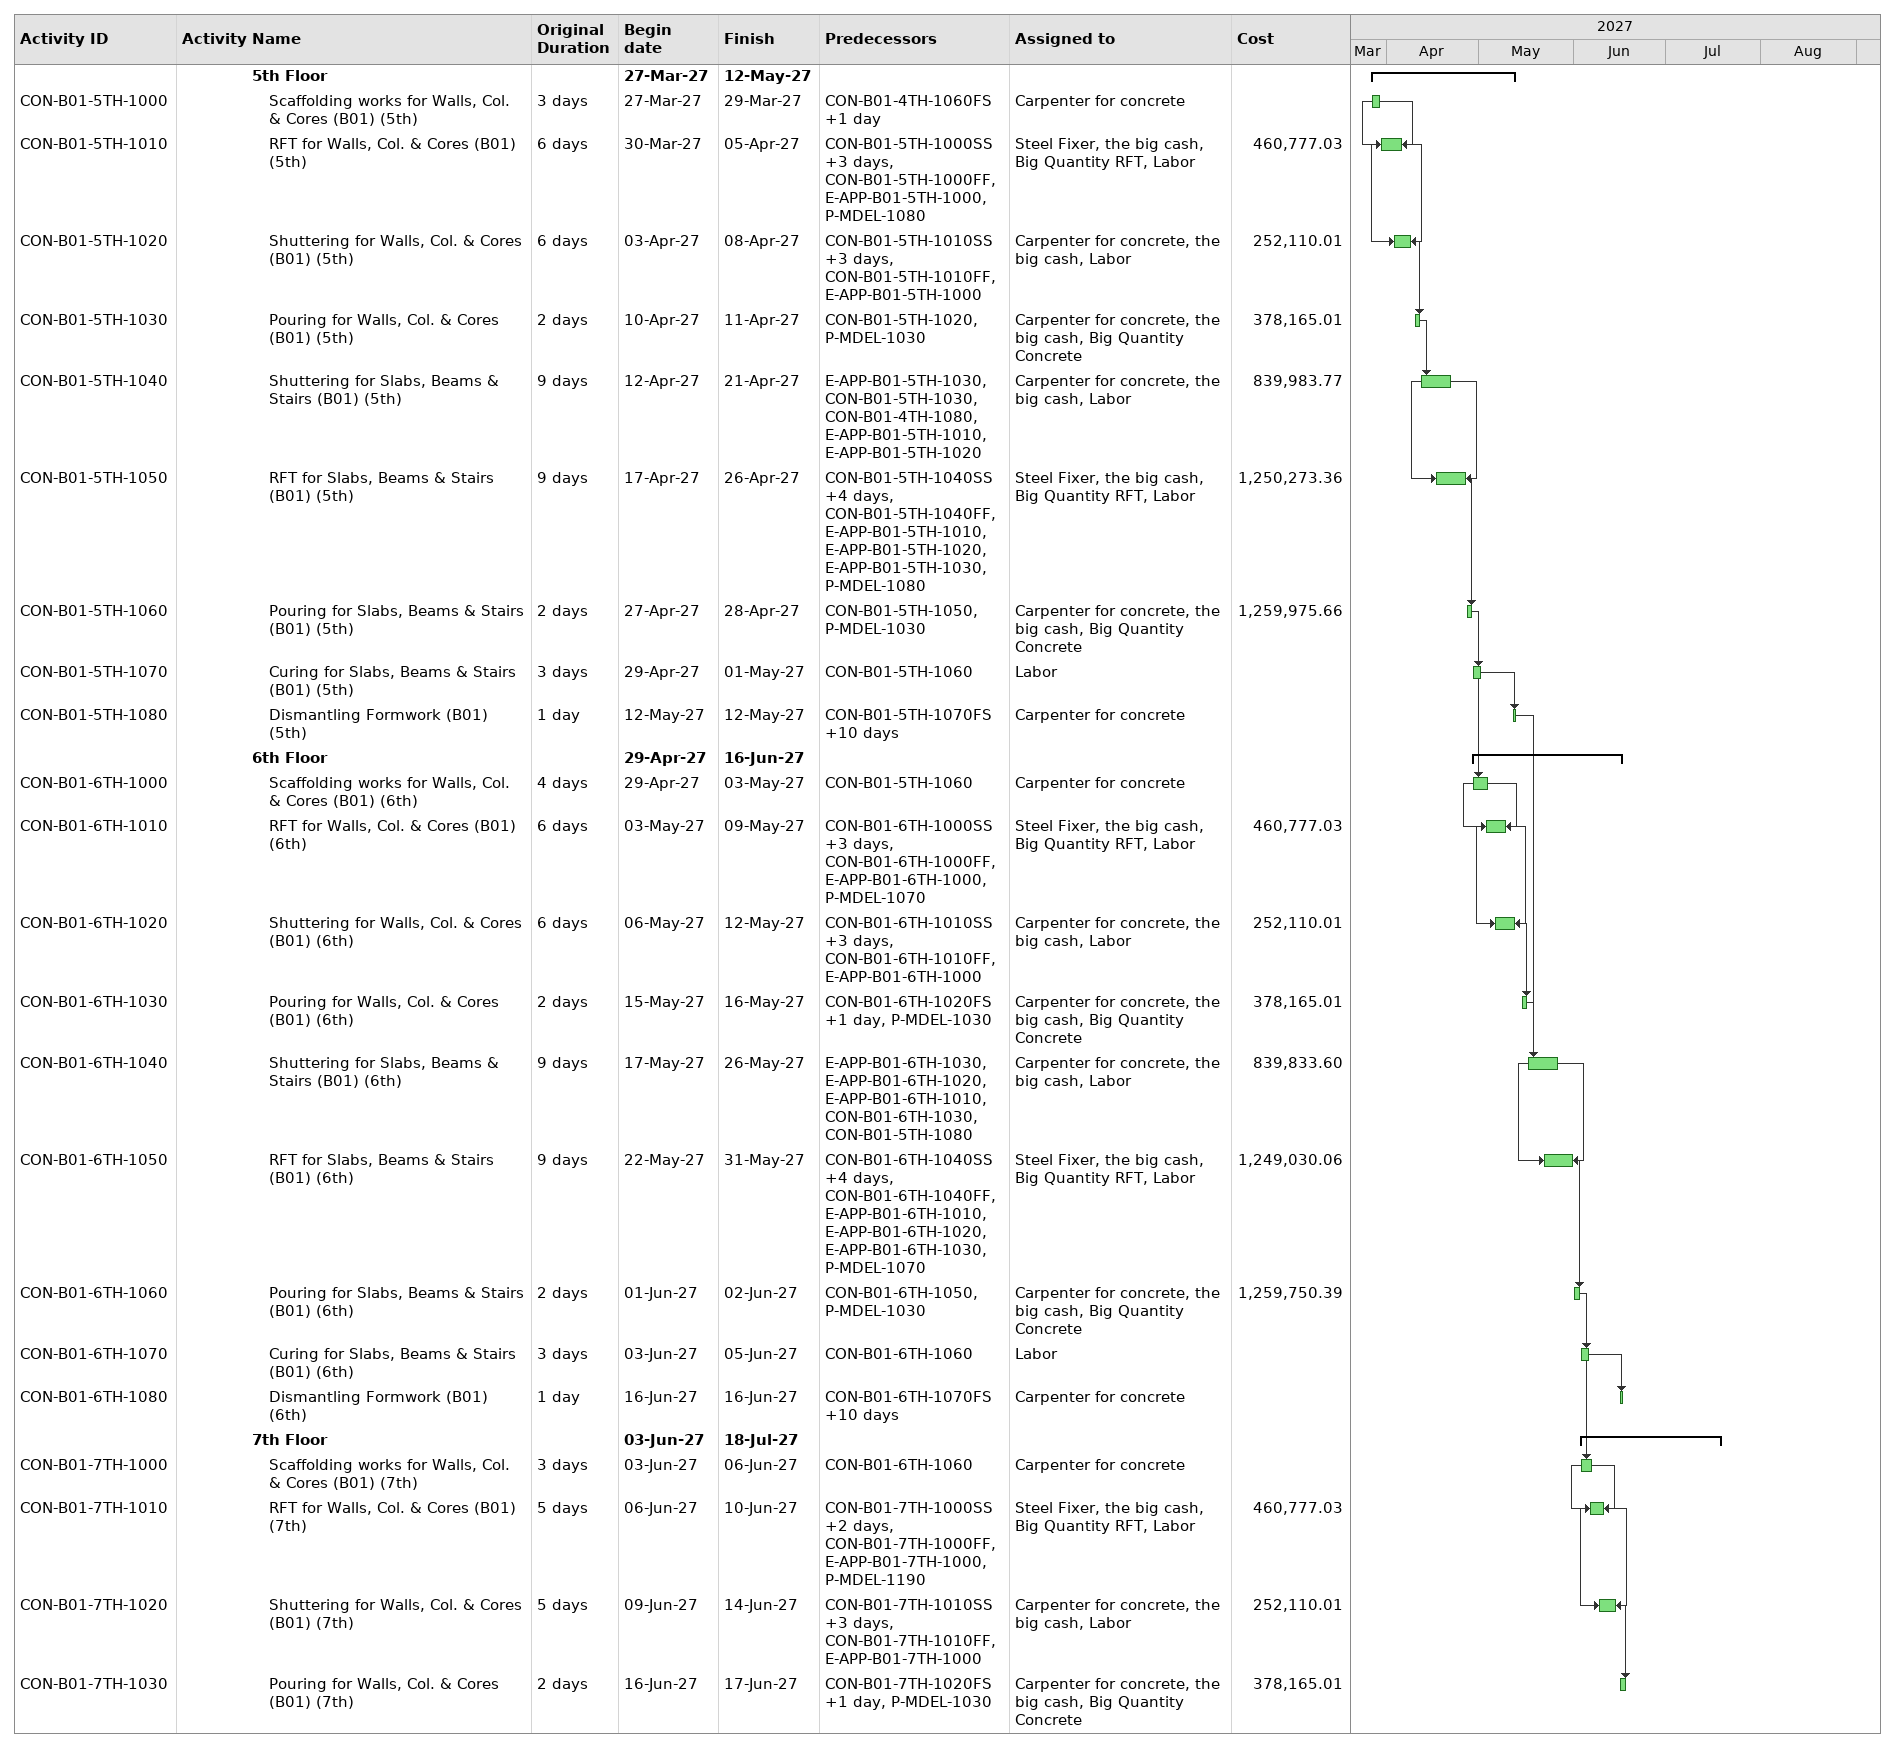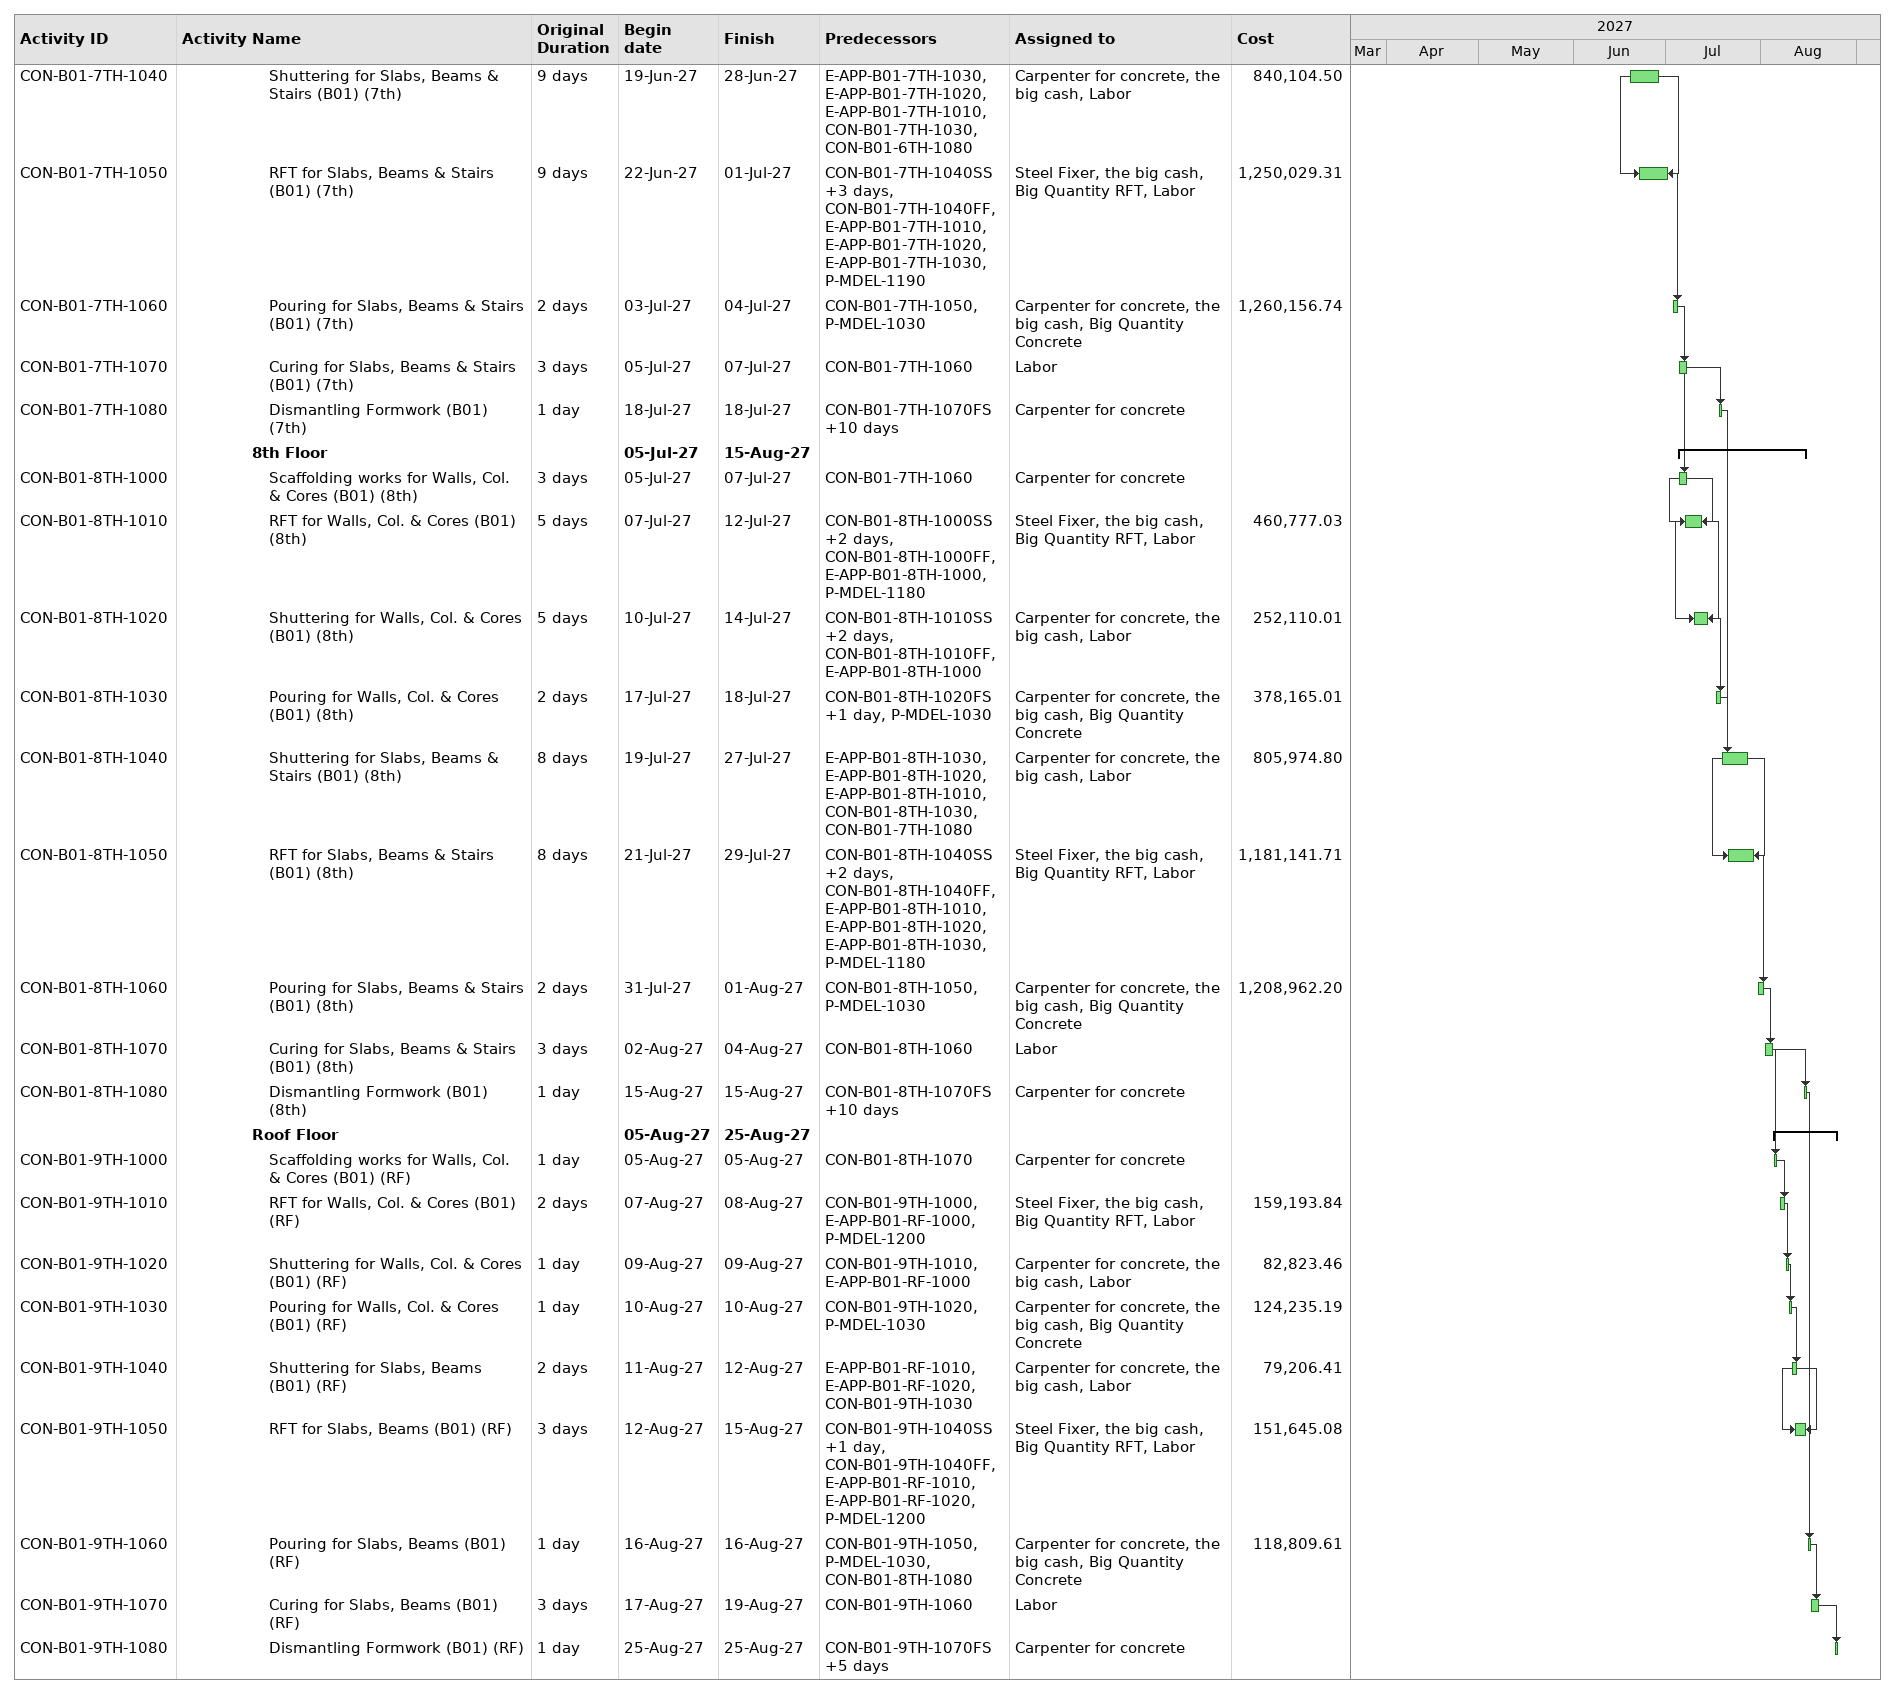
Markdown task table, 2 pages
| ID | Level | Task | Original duration | Start | Finish | Predecessors | Resources | Cost |
|---|---|---|---|---|---|---|---|---|
|  | 5 | **5th Floor** |  | 2027-03-27 | 2027-05-12 |  |  |  |
| CON-B01-5TH-1000 | 6 | Scaffolding works for Walls, Col. & Cores (B01) (5th) | 3d | 2027-03-27 | 2027-03-29 | CON-B01-4TH-1060FS+1d | Carpenter for concrete |  |
| CON-B01-5TH-1010 | 6 | RFT for Walls, Col. & Cores (B01) (5th) | 6d | 2027-03-30 | 2027-04-05 | CON-B01-5TH-1000SS+3d, CON-B01-5TH-1000FF, E-APP-B01-5TH-1000, P-MDEL-1080 | Steel Fixer, the big cash, Big Quantity RFT, Labor | 460777.03 |
| CON-B01-5TH-1020 | 6 | Shuttering for Walls, Col. & Cores (B01) (5th) | 6d | 2027-04-03 | 2027-04-08 | CON-B01-5TH-1010SS+3d, CON-B01-5TH-1010FF, E-APP-B01-5TH-1000 | Carpenter for concrete, the big cash, Labor | 252110.01 |
| CON-B01-5TH-1030 | 6 | Pouring for Walls, Col. & Cores (B01) (5th) | 2d | 2027-04-10 | 2027-04-11 | CON-B01-5TH-1020, P-MDEL-1030 | Carpenter for concrete, the big cash, Big Quantity Concrete | 378165.01 |
| CON-B01-5TH-1040 | 6 | Shuttering for Slabs, Beams & Stairs (B01) (5th) | 9d | 2027-04-12 | 2027-04-21 | E-APP-B01-5TH-1030, CON-B01-5TH-1030, CON-B01-4TH-1080, E-APP-B01-5TH-1010, E-APP-B01-5TH-1020 | Carpenter for concrete, the big cash, Labor | 839983.77 |
| CON-B01-5TH-1050 | 6 | RFT for Slabs, Beams & Stairs (B01) (5th) | 9d | 2027-04-17 | 2027-04-26 | CON-B01-5TH-1040SS+4d, CON-B01-5TH-1040FF, E-APP-B01-5TH-1010, E-APP-B01-5TH-1020, E-APP-B01-5TH-1030, P-MDEL-1080 | Steel Fixer, the big cash, Big Quantity RFT, Labor | 1250273.36 |
| CON-B01-5TH-1060 | 6 | Pouring for Slabs, Beams & Stairs (B01) (5th) | 2d | 2027-04-27 | 2027-04-28 | CON-B01-5TH-1050, P-MDEL-1030 | Carpenter for concrete, the big cash, Big Quantity Concrete | 1259975.66 |
| CON-B01-5TH-1070 | 6 | Curing for Slabs, Beams & Stairs (B01) (5th) | 3d | 2027-04-29 | 2027-05-01 | CON-B01-5TH-1060 | Labor |  |
| CON-B01-5TH-1080 | 6 | Dismantling Formwork (B01) (5th) | 1d | 2027-05-12 | 2027-05-12 | CON-B01-5TH-1070FS+10d | Carpenter for concrete |  |
|  | 5 | **6th Floor** |  | 2027-04-29 | 2027-06-16 |  |  |  |
| CON-B01-6TH-1000 | 6 | Scaffolding works for Walls, Col. & Cores (B01) (6th) | 4d | 2027-04-29 | 2027-05-03 | CON-B01-5TH-1060 | Carpenter for concrete |  |
| CON-B01-6TH-1010 | 6 | RFT for Walls, Col. & Cores (B01) (6th) | 6d | 2027-05-03 | 2027-05-09 | CON-B01-6TH-1000SS+3d, CON-B01-6TH-1000FF, E-APP-B01-6TH-1000, P-MDEL-1070 | Steel Fixer, the big cash, Big Quantity RFT, Labor | 460777.03 |
| CON-B01-6TH-1020 | 6 | Shuttering for Walls, Col. & Cores (B01) (6th) | 6d | 2027-05-06 | 2027-05-12 | CON-B01-6TH-1010SS+3d, CON-B01-6TH-1010FF, E-APP-B01-6TH-1000 | Carpenter for concrete, the big cash, Labor | 252110.01 |
| CON-B01-6TH-1030 | 6 | Pouring for Walls, Col. & Cores (B01) (6th) | 2d | 2027-05-15 | 2027-05-16 | CON-B01-6TH-1020FS+1d, P-MDEL-1030 | Carpenter for concrete, the big cash, Big Quantity Concrete | 378165.01 |
| CON-B01-6TH-1040 | 6 | Shuttering for Slabs, Beams & Stairs (B01) (6th) | 9d | 2027-05-17 | 2027-05-26 | E-APP-B01-6TH-1030, E-APP-B01-6TH-1020, E-APP-B01-6TH-1010, CON-B01-6TH-1030, CON-B01-5TH-1080 | Carpenter for concrete, the big cash, Labor | 839833.60 |
| CON-B01-6TH-1050 | 6 | RFT for Slabs, Beams & Stairs (B01) (6th) | 9d | 2027-05-22 | 2027-05-31 | CON-B01-6TH-1040SS+4d, CON-B01-6TH-1040FF, E-APP-B01-6TH-1010, E-APP-B01-6TH-1020, E-APP-B01-6TH-1030, P-MDEL-1070 | Steel Fixer, the big cash, Big Quantity RFT, Labor | 1249030.06 |
| CON-B01-6TH-1060 | 6 | Pouring for Slabs, Beams & Stairs (B01) (6th) | 2d | 2027-06-01 | 2027-06-02 | CON-B01-6TH-1050, P-MDEL-1030 | Carpenter for concrete, the big cash, Big Quantity Concrete | 1259750.39 |
| CON-B01-6TH-1070 | 6 | Curing for Slabs, Beams & Stairs (B01) (6th) | 3d | 2027-06-03 | 2027-06-05 | CON-B01-6TH-1060 | Labor |  |
| CON-B01-6TH-1080 | 6 | Dismantling Formwork (B01) (6th) | 1d | 2027-06-16 | 2027-06-16 | CON-B01-6TH-1070FS+10d | Carpenter for concrete |  |
|  | 5 | **7th Floor** |  | 2027-06-03 | 2027-07-18 |  |  |  |
| CON-B01-7TH-1000 | 6 | Scaffolding works for Walls, Col. & Cores (B01) (7th) | 3d | 2027-06-03 | 2027-06-06 | CON-B01-6TH-1060 | Carpenter for concrete |  |
| CON-B01-7TH-1010 | 6 | RFT for Walls, Col. & Cores (B01) (7th) | 5d | 2027-06-06 | 2027-06-10 | CON-B01-7TH-1000SS+2d, CON-B01-7TH-1000FF, E-APP-B01-7TH-1000, P-MDEL-1190 | Steel Fixer, the big cash, Big Quantity RFT, Labor | 460777.03 |
| CON-B01-7TH-1020 | 6 | Shuttering for Walls, Col. & Cores (B01) (7th) | 5d | 2027-06-09 | 2027-06-14 | CON-B01-7TH-1010SS+3d, CON-B01-7TH-1010FF, E-APP-B01-7TH-1000 | Carpenter for concrete, the big cash, Labor | 252110.01 |
| CON-B01-7TH-1030 | 6 | Pouring for Walls, Col. & Cores (B01) (7th) | 2d | 2027-06-16 | 2027-06-17 | CON-B01-7TH-1020FS+1d, P-MDEL-1030 | Carpenter for concrete, the big cash, Big Quantity Concrete | 378165.01 |
| CON-B01-7TH-1040 | 6 | Shuttering for Slabs, Beams & Stairs (B01) (7th) | 9d | 2027-06-19 | 2027-06-28 | E-APP-B01-7TH-1030, E-APP-B01-7TH-1020, E-APP-B01-7TH-1010, CON-B01-7TH-1030, CON-B01-6TH-1080 | Carpenter for concrete, the big cash, Labor | 840104.50 |
| CON-B01-7TH-1050 | 6 | RFT for Slabs, Beams & Stairs (B01) (7th) | 9d | 2027-06-22 | 2027-07-01 | CON-B01-7TH-1040SS+3d, CON-B01-7TH-1040FF, E-APP-B01-7TH-1010, E-APP-B01-7TH-1020, E-APP-B01-7TH-1030, P-MDEL-1190 | Steel Fixer, the big cash, Big Quantity RFT, Labor | 1250029.31 |
| CON-B01-7TH-1060 | 6 | Pouring for Slabs, Beams & Stairs (B01) (7th) | 2d | 2027-07-03 | 2027-07-04 | CON-B01-7TH-1050, P-MDEL-1030 | Carpenter for concrete, the big cash, Big Quantity Concrete | 1260156.74 |
| CON-B01-7TH-1070 | 6 | Curing for Slabs, Beams & Stairs (B01) (7th) | 3d | 2027-07-05 | 2027-07-07 | CON-B01-7TH-1060 | Labor |  |
| CON-B01-7TH-1080 | 6 | Dismantling Formwork (B01) (7th) | 1d | 2027-07-18 | 2027-07-18 | CON-B01-7TH-1070FS+10d | Carpenter for concrete |  |
|  | 5 | **8th Floor** |  | 2027-07-05 | 2027-08-15 |  |  |  |
| CON-B01-8TH-1000 | 6 | Scaffolding works for Walls, Col. & Cores (B01) (8th) | 3d | 2027-07-05 | 2027-07-07 | CON-B01-7TH-1060 | Carpenter for concrete |  |
| CON-B01-8TH-1010 | 6 | RFT for Walls, Col. & Cores (B01) (8th) | 5d | 2027-07-07 | 2027-07-12 | CON-B01-8TH-1000SS+2d, CON-B01-8TH-1000FF, E-APP-B01-8TH-1000, P-MDEL-1180 | Steel Fixer, the big cash, Big Quantity RFT, Labor | 460777.03 |
| CON-B01-8TH-1020 | 6 | Shuttering for Walls, Col. & Cores (B01) (8th) | 5d | 2027-07-10 | 2027-07-14 | CON-B01-8TH-1010SS+2d, CON-B01-8TH-1010FF, E-APP-B01-8TH-1000 | Carpenter for concrete, the big cash, Labor | 252110.01 |
| CON-B01-8TH-1030 | 6 | Pouring for Walls, Col. & Cores (B01) (8th) | 2d | 2027-07-17 | 2027-07-18 | CON-B01-8TH-1020FS+1d, P-MDEL-1030 | Carpenter for concrete, the big cash, Big Quantity Concrete | 378165.01 |
| CON-B01-8TH-1040 | 6 | Shuttering for Slabs, Beams & Stairs (B01) (8th) | 8d | 2027-07-19 | 2027-07-27 | E-APP-B01-8TH-1030, E-APP-B01-8TH-1020, E-APP-B01-8TH-1010, CON-B01-8TH-1030, CON-B01-7TH-1080 | Carpenter for concrete, the big cash, Labor | 805974.80 |
| CON-B01-8TH-1050 | 6 | RFT for Slabs, Beams & Stairs (B01) (8th) | 8d | 2027-07-21 | 2027-07-29 | CON-B01-8TH-1040SS+2d, CON-B01-8TH-1040FF, E-APP-B01-8TH-1010, E-APP-B01-8TH-1020, E-APP-B01-8TH-1030, P-MDEL-1180 | Steel Fixer, the big cash, Big Quantity RFT, Labor | 1181141.71 |
| CON-B01-8TH-1060 | 6 | Pouring for Slabs, Beams & Stairs (B01) (8th) | 2d | 2027-07-31 | 2027-08-01 | CON-B01-8TH-1050, P-MDEL-1030 | Carpenter for concrete, the big cash, Big Quantity Concrete | 1208962.20 |
| CON-B01-8TH-1070 | 6 | Curing for Slabs, Beams & Stairs (B01) (8th) | 3d | 2027-08-02 | 2027-08-04 | CON-B01-8TH-1060 | Labor |  |
| CON-B01-8TH-1080 | 6 | Dismantling Formwork (B01) (8th) | 1d | 2027-08-15 | 2027-08-15 | CON-B01-8TH-1070FS+10d | Carpenter for concrete |  |
|  | 5 | **Roof Floor** |  | 2027-08-05 | 2027-08-25 |  |  |  |
| CON-B01-9TH-1000 | 6 | Scaffolding works for Walls, Col. & Cores (B01) (RF) | 1d | 2027-08-05 | 2027-08-05 | CON-B01-8TH-1070 | Carpenter for concrete |  |
| CON-B01-9TH-1010 | 6 | RFT for Walls, Col. & Cores (B01) (RF) | 2d | 2027-08-07 | 2027-08-08 | CON-B01-9TH-1000, E-APP-B01-RF-1000, P-MDEL-1200 | Steel Fixer, the big cash, Big Quantity RFT, Labor | 159193.84 |
| CON-B01-9TH-1020 | 6 | Shuttering for Walls, Col. & Cores (B01) (RF) | 1d | 2027-08-09 | 2027-08-09 | CON-B01-9TH-1010, E-APP-B01-RF-1000 | Carpenter for concrete, the big cash, Labor | 82823.46 |
| CON-B01-9TH-1030 | 6 | Pouring for Walls, Col. & Cores (B01) (RF) | 1d | 2027-08-10 | 2027-08-10 | CON-B01-9TH-1020, P-MDEL-1030 | Carpenter for concrete, the big cash, Big Quantity Concrete | 124235.19 |
| CON-B01-9TH-1040 | 6 | Shuttering for Slabs, Beams (B01) (RF) | 2d | 2027-08-11 | 2027-08-12 | E-APP-B01-RF-1010, E-APP-B01-RF-1020, CON-B01-9TH-1030 | Carpenter for concrete, the big cash, Labor | 79206.41 |
| CON-B01-9TH-1050 | 6 | RFT for Slabs, Beams (B01) (RF) | 3d | 2027-08-12 | 2027-08-15 | CON-B01-9TH-1040SS+1d, CON-B01-9TH-1040FF, E-APP-B01-RF-1010, E-APP-B01-RF-1020, P-MDEL-1200 | Steel Fixer, the big cash, Big Quantity RFT, Labor | 151645.08 |
| CON-B01-9TH-1060 | 6 | Pouring for Slabs, Beams (B01) (RF) | 1d | 2027-08-16 | 2027-08-16 | CON-B01-9TH-1050, P-MDEL-1030, CON-B01-8TH-1080 | Carpenter for concrete, the big cash, Big Quantity Concrete | 118809.61 |
| CON-B01-9TH-1070 | 6 | Curing for Slabs, Beams (B01) (RF) | 3d | 2027-08-17 | 2027-08-19 | CON-B01-9TH-1060 | Labor |  |
| CON-B01-9TH-1080 | 6 | Dismantling Formwork (B01) (RF) | 1d | 2027-08-25 | 2027-08-25 | CON-B01-9TH-1070FS+5d | Carpenter for concrete |  |
